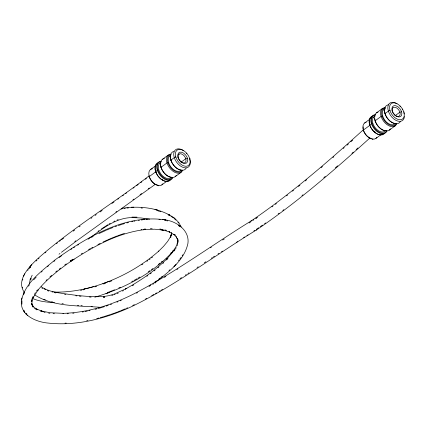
<?xml version="1.0" encoding="UTF-8"?>
<svg xmlns="http://www.w3.org/2000/svg" width="426" height="426" viewBox="0 0 426 426"><rect width="100%" height="100%" fill="white"/><g stroke="black" fill="none" stroke-linecap="round" stroke-linejoin="round"><path stroke-width="0.64" d="M178.159 242.277L178.196 240.94M29.341 284.318L30.129 279.712L32.184 275.185M21.955 300.767L21.928 304.175M171.497 233.602L171.63 232.623L171.012 235.37M155.288 282.443C168.329 272.017 184.117 260.866 187.903 243.571C189.831 230.679 177.04 221.611 165.634 219.912C124.924 213.847 86.819 237.298 55.06 259.844C41.769 271.192 24.351 283.082 21.311 301.592C20.507 315.506 36.354 322.013 47.989 323.057C76.542 326.199 105.35 318.739 131.149 306.827C175.336 285.564 214.544 255.595 256.255 230.083L256.676 229.795M21.896 297.96L21.513 299.808M31.258 301.31L32.03 298.717M171.566 235.514L171.827 234.577M22.61 280.164L22.834 279.376M170.799 235.929L170.475 236.819L171.348 234.476L170.107 237.426L167.652 241.398L163.541 246.35L158.376 251.468L158.882 251.005C138.482 268.881 113.625 281.698 87.346 288.322L93.438 286.719M30.129 279.712L30.672 278.332L30.459 278.865M30.683 279.866L31.22 278.498M177.136 245.69L177.525 244.732M148.701 176.156C111.947 204.421 71.738 228.325 37.078 259.248C28.76 267.209 15.751 280.585 24.495 292.609M24.117 292.199L23.254 294.047M170.618 237.687L171.082 236.686M23.792 294.238L24.612 292.492M32.504 297.55L32.988 296.587M24.767 273.78L23.489 276.17M175.437 249.119L176.242 247.65M182.179 255.829L182.845 254.769M174.218 250.941L174.91 249.924M34.724 293.642L35.406 292.641M179.831 259.077L181.061 257.442M36.487 291.112L37.28 290.063M27.653 270.499L28.308 269.631M28.505 286.197L29.181 285.308M174.841 249.247C154.148 273.13 124.706 288.216 94.806 297.204M178.51 260.717L179.17 259.897M28.995 268.763L30.581 266.873M172.269 251.478L173.366 250.174M31.726 264.711L29.607 267.118M30.076 267.453L30.842 266.58M33.67 279.866L36.151 277.177M170.672 253.246L171.47 252.362M167.972 258.534L166.545 260.004M173.877 266.639L176.018 264.402M36.04 261.063L36.987 260.132M46.083 280.489L47.02 279.584M38.255 258.923L39.048 258.183M162.902 263.481L163.738 262.704M168.957 270.585L169.82 269.786M41.322 272.086L42.174 271.309M363 130.079C327.306 162.322 290.841 193.979 250.994 221.041L251.409 220.759C212.233 244.945 175.011 272.502 134.099 293.775C112.033 304.952 87.841 312.716 62.963 313.36L63.639 313.35L49.964 312.743L40.923 310.873L43.91 311.71L43.037 311.465M369.587 138.253C333.499 170.842 296.597 202.808 256.255 230.083M347.062 145.165L348.473 143.908M350.822 141.815L352.701 140.143M351.876 153.371L353.287 152.114M356.12 149.595L358.005 147.918M343.276 148.509L344.229 147.673M49.964 276.879L51.684 275.372M332.919 157.583L333.856 156.768M335.305 167.849L337.68 165.81M45.002 252.895L45.896 252.133M321.071 167.753L322.498 166.534M161.369 261.969L162.242 261.234M157.966 267.773L158.898 266.99M323.813 177.642L325.272 176.423M47.499 266.633L48.452 265.84M305.245 180.944L306.688 179.761M298.45 186.46L299.915 185.278M55.779 271.916L57.212 270.76M158.222 264.541L160.048 263.071M161.417 277.017L162.418 276.213M292.55 191.167L293.535 190.385M301.975 195.577L302.966 194.788M59.001 254.226L59.975 253.459M154.074 270.909L155.069 270.127M158.861 279.035L160.405 277.827M61.44 252.304L77.079 240.546L155.336 184.288M53.894 261.473L54.917 260.68M59.161 269.216L60.646 268.06M151.597 257.842L152.513 257.128M56.434 243.635L57.441 242.857M286.586 195.832L287.587 195.06M59.48 241.292L60.508 240.509M61.568 239.716L63.687 238.123M275.414 204.336L276.442 203.569M150.271 273.812L151.23 273.098M282.784 210.455L283.822 209.677M149.265 259.604L150.208 258.907M154.942 281.985L156.427 280.883M271.948 206.914L272.922 206.189M278.189 213.879L279.174 213.149M74.763 241.537L75.743 240.818M162.407 159.335L168.334 155.016M150.543 169.463L155.714 165.698M159.942 163.206L160.953 162.466M169.82 156.007L170.831 155.266M156.134 171.561L149.297 176.55A1.198 0.453 -17.5 0 0 149.313 177.173M181.013 162.2L185.8 158.712L187.424 158.238M161.821 184.916L166.63 181.401M89.369 238.283C102.485 228.826 116.404 216.962 133.647 217.622L132.805 217.638L140.99 217.952L149.648 219.124M175.177 176.657L181.103 172.333M376.525 112.821L382.447 108.497M364.656 122.949L369.31 119.557M383.933 109.487L384.944 108.752M369.72 125.43L363.41 130.031A1.198 0.453 -17.5 0 0 363.511 130.665M395.131 115.686L399.918 112.192L401.537 111.719M375.934 138.397L380.743 134.888M389.295 130.138L395.221 125.819M136.698 185.582L138.237 184.469M140.793 182.61L141.821 181.865M145.415 179.25L146.459 178.494M148.243 188.734L149.265 187.994M73.197 231.132L74.667 230.067M133.146 188.154L134.158 187.419M140.069 194.661L141.592 193.558M64.736 264.993L66.291 263.87M122.475 195.864L123.492 195.129M125.526 193.665L126.538 192.93M132.96 199.805L133.972 199.075M59.139 257.522L61.807 255.595M111.889 203.479L114.03 201.94M117.768 199.251L118.838 198.484M79.124 226.861L80.12 226.147M115.829 212.132L116.809 211.429M100.019 211.972L102.16 210.444M146.858 261.356L147.838 260.653M95.211 215.402L96.276 214.645M90.972 218.416L92.021 217.67M151.363 269.637L152.891 268.55M146.821 276.32L147.827 275.601M98.012 231.323L98.96 230.647M264.589 223.655L265.611 222.936M101.367 228.975L107.932 224.678M149.84 285.617L150.831 284.93M255.872 218.378L256.915 217.659M252.868 220.444L253.891 219.741M255.93 218.341L257.458 217.287M256.505 229.22L258.678 227.729M260.302 226.611L262.475 225.12M148.216 271.799L149.798 270.718M143.237 229.768L145.293 229.534C117.895 232.729 93.081 246.638 70.466 261.612L70.876 261.335C58.799 269.786 46.993 278.987 37.648 290.484L38.154 289.856L32.999 297.838L33.372 297.034L31.806 301.48L31.993 300.575L31.918 304.223L31.732 303.365L32.36 305.335L32.009 304.521L33.063 306.353L32.52 305.58L34.405 307.588L37.232 309.404L36.386 308.925L41.817 311.129M71.733 260.062L70.173 261.122L73.016 259.205M70.466 261.612L74.167 259.109M249.098 222.99L250.664 221.946M253.859 230.993L254.908 230.29M141.773 264.834L142.822 264.141M197.1 267.501L198.202 266.777M70.849 249.46L71.85 248.811M204.278 262.815L205.939 261.734M243.629 237.729L244.732 237.016M246.936 235.578L248.044 234.859M185.262 275.201L186.338 274.504M187.957 273.46L189.037 272.762M211.392 258.193L212.42 257.533M210.369 247.788L211.408 247.128M176.902 269.514L177.94 268.849M213.447 256.873L214.48 256.207M179.969 278.599L181.535 277.598M236.393 242.367L237.506 241.654M218.027 253.944L219.017 253.316M221.504 251.745L222.5 251.116M73.464 247.783L74.582 247.08M222.686 240.003L224.284 238.997M164.356 277.406L165.911 276.447M77.665 245.179L78.645 244.577M81.302 253.907L82.42 253.22M132.337 285.761L133.753 284.909M161.438 290.053L162.514 289.414M154.846 283.12L155.916 282.486M159.265 291.331L160.357 290.692M138.077 278.119L139.989 277.001M109.067 223.996L110.222 223.33M152.71 284.36L153.77 283.748M155.479 293.525L156.555 292.907M88.501 249.647L90.52 248.502M148.983 286.49L150.053 285.883M134.158 280.345L137.119 278.679M151.667 295.681L153.855 294.451M126.868 288.226L125.212 289.121C140.463 280.755 154.989 270.766 167.306 258.422L166.774 258.976L172.274 252.661L176.417 245.946L177.445 243.108L177.163 244.039L177.658 241.308L177.583 242.287L177.525 239.673L177.653 240.626L177.051 238.161L177.349 239.023L176.22 236.718L176.678 237.516L173.627 234.247L174.442 234.843L168.936 231.717L169.862 232.117L164.574 230.413L160.48 229.625L163.536 230.146L154.654 229.199L144.584 229.614M88.022 239.204L89.167 238.576M91.638 247.889L92.751 247.282M131.719 281.661L133.184 280.872M145.516 299.031L146.65 298.424M91.505 237.341L93.267 236.414M125.489 288.972L114.109 294.116L109.237 295.585L103.507 296.597L104.04 296.533C88.017 297.407 71.941 294.867 56.147 292.438L56.999 292.609L50.433 291.017L44.741 288.972M136.512 293.195L137.593 292.646M97.863 244.583L100.19 243.406M122.603 291.091L123.551 290.617M98.992 233.576L105.829 230.434M103.151 241.968L104.338 241.393M132.646 305.49L134.376 304.675M113.71 221.499L114.823 220.977M104.892 241.137L107.123 240.11M118.843 287.949L120.414 287.236M107.682 239.859L111.079 238.374M125.404 308.754L120.888 310.65M126.517 308.27L127.63 307.79M106.425 230.178L108.816 229.167M111.655 238.134L117.432 235.828M120.233 300.799L121.319 300.346M116.916 293.658L118.204 293.125M109.216 281.89L111.782 280.83M112.901 290.457L114.541 289.786M109.418 228.916L113.071 227.463M116.958 302.146L118.061 301.709M118.007 311.784L120.313 310.873M109.562 291.767L112.304 290.697M117.097 220.013L118.22 219.592M114.621 313.062L117.432 312.013M102.804 283.711L108.992 281.362M103.614 284.025L105.472 283.343M114.296 294.654L115.174 294.334M107.389 292.571L109.013 291.98M105.952 293.706L109.232 292.508M114.919 226.765L116.617 226.147M118.013 235.61L119.615 235.024M110.462 304.622L111.543 304.239M110.638 314.473L114.056 313.27M120.153 234.838L124.44 233.405M118.327 225.556L121.751 224.433M106.111 306.124L108.295 305.394M110.062 314.665L104.285 316.502M111.777 295.484L112.975 295.106M102.272 307.348L104.471 306.661M122.321 224.257L124.6 223.575M94.854 286.895L96.734 286.336M157.897 169.852L155.618 171.513M372.01 123.338L369.731 124.999M98.385 308.477L101.723 307.519M100.179 317.679L103.704 316.678M95.041 309.361L96.713 308.919M126.868 222.942L128.551 222.505M96.654 318.595L99.008 317.982M84.614 288.95L84.311 289.02L87.607 288.258C76.786 290.836 65.657 292.358 54.517 292.076M88.933 310.772L90.04 310.533M131.746 221.744L132.795 221.515M82.937 289.882L84.13 289.632M121.538 208.351C139.542 205.566 159.734 207.59 174.868 218.389M121.17 209.012L122.129 208.815M133.839 221.296L134.872 221.089M85.04 311.55L87.266 311.113M86.718 320.735L87.889 320.512M80.557 290.356L81.739 290.133M82.287 312.029L83.389 311.837M138.407 220.46L139.398 220.306M123.998 208.474L125.34 208.277M141.038 229.502L141.959 229.369M141.352 220.034L142.337 219.912M104.082 297.103L103.593 297.162L104.647 297.034M103.593 297.162L104.721 297.023M143.69 219.188L144.398 219.108L142.236 219.347M144.281 229.071L145.447 228.954M72.724 313.312L73.991 313.174M126.921 208.085L128.439 207.947M146.336 219.507L147.274 219.438M67.175 313.749L68.389 313.674M65.013 323.169L66.243 323.126M131.943 217.095L136.996 217.127M150.351 228.645L152.178 228.602M100.105 307.306C78.453 305.426 53.175 307.114 34.341 294.659M131.24 207.222L133.828 207.169M57.068 292.689L58.383 292.678M54.427 302.577C46.935 302.306 39.283 301.448 32.355 298.402M52.052 291.97L53.271 292.034M51.445 301.874L52.728 301.943M91.132 306.507L92.293 306.582M89.412 297.013L91.068 297.14M53.101 313.637L54.427 313.738M141.182 208.01L142.396 208.112M158.967 219.518L160.155 219.624M81.015 305.65L82.229 305.762M79.247 296.097L80.999 296.262M77.473 305.314L78.65 305.426M75.759 295.756L76.92 295.873M159.846 229.007L160.921 229.145M64.587 294.435L65.854 294.611M61.951 303.482L63.234 303.663M48.671 313.137L49.89 313.312M164.686 219.747L165.634 219.912L162.45 219.353M164.633 220.317L165.485 220.466M54.587 292.662L55.715 292.912M166.539 220.7L167.588 220.94M44.032 312.279L45.135 312.535M156.709 209.991L157.657 210.226L154.947 209.549M164.729 229.859L166.609 230.365M158.041 210.929L159.18 211.243M159.729 211.413L160.831 211.749M40.63 311.331L41.61 311.662M47.27 290.601L48.734 291.096M43.819 299.27L45.348 299.808M44.373 288.796L45.609 289.387L41.152 286.751M168.041 214.688L169.516 215.439L168.723 215.034M168.936 214.502L169.825 214.954M35.906 309.292L36.908 309.878M41.865 288.008L42.919 288.663M170.906 216.232L173.425 217.947M34.511 308.365L35.406 308.999M180.076 226.062L180.89 226.664L178.798 225.114M178.499 225.604L179.777 226.552M174.495 218.08L178.963 222.766L181.13 227.074M174.096 218.495L175.895 220.056M27.072 315.006L27.781 315.661M26.236 313.451L26.881 314.042M25.81 313.834L26.529 314.495M175.113 234.742L175.773 235.397M32.53 306.534L33.196 307.258M177.946 222.377L178.483 223.086M23.728 311.14L24.202 311.816M24.266 311.912L24.74 312.583M23.808 310.165L24.399 311.071M22.413 287.177L22.684 287.992M31.348 304.212L31.508 304.973L31.322 304.058M392.239 110.856L392.341 111.49M178.127 157.37L178.228 158.003M178.1 239.652L178.212 240.498M383.065 134.083A10.283 6.347 53.9 0 1 372.079 129.536A10.283 6.347 53.9 0 1 370.833 117.576M384.699 133.237A10.762 6.646 53.9 0 1 371.696 128.849A10.762 6.646 53.9 0 1 373.08 115.989M386.877 131.133A10.762 6.646 53.9 0 1 373.591 127.954A10.762 6.646 53.9 0 1 375.279 114.722M386.611 131.048A10.283 6.347 53.9 0 1 374.14 127.571A10.283 6.347 53.9 0 1 375.253 114.967M404.418 116.532A10.762 6.646 53.9 0 1 395.456 120.084A10.762 6.646 53.9 0 1 387.857 106.953A10.762 6.646 53.9 0 1 397.005 103.715M399.897 106.037A10.762 6.646 53.9 0 1 400.429 106.601M402.293 109.12A10.762 6.646 53.9 0 1 402.682 109.791M404.072 113.257A10.762 6.646 53.9 0 1 404.231 113.939M390.003 110.648A1.198 0.447 -17.5 0 0 388.379 111.122L385.04 113.556A0.719 0.272 -17.5 0 0 385.099 113.939M403.773 111.931A1.198 0.447 -17.5 0 1 404.024 112.437M385.37 130.803A9.084 5.613 53.9 0 1 374.885 127.342A9.084 5.613 53.9 0 1 374.773 116.287M400.323 121.623A10.762 6.646 53.9 0 1 387.266 117.986A10.762 6.646 53.9 0 1 388.432 104.796M395.392 123.503A10.043 6.204 53.9 0 1 386.771 117.464A10.043 6.204 53.9 0 1 385.296 107.757M390.445 128.822A10.762 6.646 53.9 0 1 377.617 125.505A10.762 6.646 53.9 0 1 378.048 112.097M375.221 121.138A0.719 0.272 -17.5 0 1 375.162 120.76L381.089 116.436A0.719 0.272 -17.5 0 1 382.058 116.154M386.989 130.569A10.043 6.204 53.9 0 1 379.188 127.486A10.043 6.204 53.9 0 1 374.72 118.609M374.88 116.357A10.043 6.204 53.9 0 1 375.018 115.856M396.798 123.54A10.762 6.646 53.9 0 1 383.544 121.181A10.762 6.646 53.9 0 1 385.008 107.629M395.248 123.604A9.084 5.613 53.9 0 1 384.572 119.871A9.084 5.613 53.9 0 1 385.045 108.944M396.324 123.684A10.043 6.204 53.9 0 1 384.353 120.585A10.043 6.204 53.9 0 1 384.753 108.071M372.958 139.126A1.198 0.825 -84.7 0 1 371.866 138.626M370.892 138.445A8.366 5.165 53.9 0 1 363.181 126.873M375.295 132.188A9.564 5.905 53.9 0 1 374.273 131.33M372.814 117.352A9.564 5.905 53.9 0 1 373.261 117.262M376.93 137.305A9.564 5.905 53.9 0 1 365.449 134.057A9.564 5.905 53.9 0 1 366.163 122.294M169.655 179.996A10.283 6.347 53.9 0 1 157.966 176.05A10.283 6.347 53.9 0 1 157.487 163.573M170.874 177.253A10.283 6.347 53.9 0 1 170.629 178.302M170.581 179.751A10.762 6.646 53.9 0 1 157.806 175.688A10.762 6.646 53.9 0 1 158.461 162.604M172.764 177.647A10.762 6.646 53.9 0 1 159.473 174.468A10.762 6.646 53.9 0 1 161.166 161.236M172.498 177.562A10.283 6.347 53.9 0 1 160.027 174.085A10.283 6.347 53.9 0 1 161.135 161.486M183.489 150.618A10.762 6.646 53.9 0 0 173.707 154.287A10.762 6.646 53.9 0 0 183.553 167.578A10.762 6.646 53.9 0 0 189.762 159.079A1.198 0.447 -17.5 0 0 189.661 158.445M186.316 153.115A10.762 6.646 53.9 0 1 186.822 153.711M175.89 157.162A1.198 0.447 -17.5 0 0 174.266 157.636L170.922 160.075A0.719 0.272 -17.5 0 0 170.986 160.453M171.257 177.317A9.084 5.613 53.9 0 1 160.772 173.856A9.084 5.613 53.9 0 1 160.655 162.801M186.205 168.137A10.762 6.646 53.9 0 1 173.382 164.819A10.762 6.646 53.9 0 1 173.813 151.411M181.274 170.017A10.043 6.204 53.9 0 1 173.281 164.883A10.043 6.204 53.9 0 1 170.64 155.671M176.327 175.342A10.762 6.646 53.9 0 1 163.275 171.699A10.762 6.646 53.9 0 1 164.436 158.515M161.108 167.652A0.719 0.272 -17.5 0 1 161.044 167.274L166.971 162.95A0.719 0.272 -17.5 0 1 167.945 162.668M171.396 177.221A10.043 6.204 53.9 0 1 163.403 172.083A10.043 6.204 53.9 0 1 160.762 162.87M182.685 170.054A10.762 6.646 53.9 0 1 169.431 167.7A10.762 6.646 53.9 0 1 170.895 154.143M181.135 170.118A9.084 5.613 53.9 0 1 170.65 166.657A9.084 5.613 53.9 0 1 170.533 155.602M178.782 154.159A9.084 5.613 53.9 0 1 179.287 154.473M182.211 170.198A10.043 6.204 53.9 0 1 170.027 166.8A10.043 6.204 53.9 0 1 171.114 154.494M149.057 175.746A8.366 5.165 53.9 0 0 157.753 185.14A1.198 0.825 -84.7 0 0 158.845 185.64M162.78 179.729A9.564 5.905 53.9 0 1 162.242 179.426M156.592 172.802A9.564 5.905 53.9 0 1 156.347 172.184M162.817 183.819A9.564 5.905 53.9 0 1 151.134 180.278A9.564 5.905 53.9 0 1 152.519 168.739M392.277 111.261A5.261 3.248 53.9 0 0 399.162 116.138A5.261 3.248 53.9 0 0 396.947 108.124A5.261 3.248 53.9 0 0 392.277 111.261M392.16 110.579A6.454 3.988 53.9 0 0 400.616 116.559A6.454 3.988 53.9 0 0 397.895 106.729A6.454 3.988 53.9 0 0 392.16 110.579M389.881 110.238A9.564 5.905 53.9 0 0 402.405 119.099A9.564 5.905 53.9 0 0 398.379 104.53A9.564 5.905 53.9 0 0 389.881 110.238M178.159 157.78A5.261 3.248 53.9 0 0 185.049 162.652A5.261 3.248 53.9 0 0 182.834 154.638A5.261 3.248 53.9 0 0 178.159 157.78M178.041 157.093A6.454 3.988 53.9 0 0 186.497 163.073A6.454 3.988 53.9 0 0 183.782 153.243A6.454 3.988 53.9 0 0 178.041 157.093M175.768 156.752A9.564 5.905 53.9 0 0 188.292 165.613A9.564 5.905 53.9 0 0 184.261 151.044A9.564 5.905 53.9 0 0 175.768 156.752"/></g></svg>
